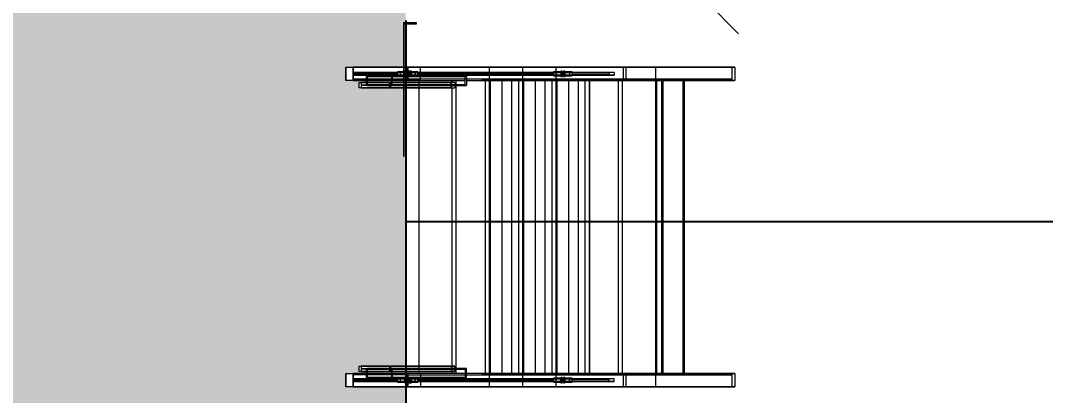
# Model space of a CAD drawing. Header units: millimetres. Extents: x 35540 to 832230, y -10956 to 416550.
# Drawn here: x 60243 to 67949, y 34341 to 37157 of the extents above; entities that cross this region are included whole.
import ezdxf

# ---------------------------------------------------------------- set-up
doc = ezdxf.new("R2010")
doc.units = ezdxf.units.MM
for name, color, linetype, lineweight in [('A-ANNO-DIMS', 211, 'Continuous', 5), ('A-ANNO-DIMS-500', 211, 'Continuous', 5), ('A-AREA-BNDY', 1, 'Continuous', 18), ('A-AREA-PATT', 32, 'Continuous', 5), ('A-FLOR', 192, 'Continuous', 5), ('A-FLOR-HRAL', 11, 'Continuous', 5), ('A-GENM', 13, 'Continuous', 5), ('A-WALL', 113, 'Continuous', 5)]:
    doc.layers.add(name, color=color, linetype=linetype, lineweight=lineweight)
doc.styles.add('Arial', font='arial.ttf', dxfattribs={"width": 0.7, "height": 737.649701})
doc.dimstyles.new('Linear_-_1_5mm_Arial', dxfattribs={"dimscale": 304.8, "dimtxt": 750, "dimasz": 1.64042, "dimexe": 1.64042, "dimexo": 0.0625, "dimgap": 0.82021, "dimtad": 1, "dimdec": 0, "dimzin": 0, "dimdsep": 46, "dimtxsty": 'Arial', "dimblk1": 'OBLIQUE', "dimblk2": 'OBLIQUE', "dimsah": 1, "dimcen": 0.09, "dimadec": 0, "dimazin": 0, "dimtfac": 1, "dimtdec": 4, "dimtix": 1, "dimtmove": 0, "dimatfit": 3, "dimfxl": 1.64042, "dimfxlon": 1, "dimtvp": 1, "dimtolj": 1, "dimtzin": 0, "dimarcsym": 2})

# ---------------------------------------------------------------- blocks, each defined once
blk = doc.blocks.new('Railings 3 - Railings 1-12707300-G_F U_F_A_')
at = {"layer": 'A-FLOR-HRAL'}
for p, q in [((62743.9, 34467.5), (62743.9, 34507.5)), ((62843.9, 34507.5), (62743.9, 34507.5)), ((62743.9, 34497.5), (62743.9, 34467.5)), ((62843.9, 34497.5), (62743.9, 34497.5)), ((62743.9, 34462.5), (62743.9, 34452.5)), ((62743.9, 34452.5), (62743.9, 34462.5)), ((62743.9, 34447.5), (62743.9, 34407.5)), ((62743.9, 34407.5), (62743.9, 34447.5)), ((63143, 34507.5), (62843.9, 34507.5)), ((63143, 34497.5), (62843.9, 34497.5)), ((63145.4, 34507.5), (63145.4, 34477.5)), ((63250.3, 34507.5), (63145.4, 34507.5)), ((63145.4, 34467.5), (63145.4, 34447.5)), ((63148.2, 34497.5), (63250.3, 34497.5)), ((63148.2, 34477.5), (63148.2, 34497.5)), ((63148.2, 34447.5), (63148.2, 34467.5)), ((63587.1, 34507.5), (63250.3, 34507.5)), ((63250.3, 34497.5), (63593.7, 34497.5)), ((64775, 34507.5), (63596.8, 34507.5)), ((63596.8, 34497.5), (64794.5, 34497.5)), ((65593.9, 34497.5), (63710.7, 34497.5)), ((63730.2, 34507.5), (63739.3, 34507.5)), ((63739.3, 34507.5), (63769.3, 34507.5)), ((63864.3, 34507.5), (63934.3, 34507.5)), ((64114.3, 34507.5), (64184.3, 34507.5)), ((64364.3, 34507.5), (64434.3, 34507.5)), ((64524.3, 34507.5), (64739.3, 34507.5)), ((64739.3, 34507.5), (64769.3, 34507.5)), ((64775, 34407.5), (64775, 34507.5)), ((64775, 34507.5), (65019.3, 34507.5)), ((65613.4, 34507.5), (64775, 34507.5)), ((64794.5, 34497.5), (64794.5, 34407.5)), ((64794.5, 34497.5), (65593.9, 34497.5)), ((65019.3, 34507.5), (65064.3, 34507.5)), ((65074.3, 34507.5), (65224.3, 34507.5)), ((65234.3, 34507.5), (65613.4, 34507.5)), ((65593.9, 34407.5), (65593.9, 34497.5)), ((65613.4, 34507.5), (65613.4, 34407.5)), ((63143, 34407.5), (62743.9, 34407.5)), ((63143, 34407.5), (62743.9, 34407.5)), ((63145.4, 34437.5), (63145.4, 34407.5)), ((63145.4, 34407.5), (63250.3, 34407.5)), ((63148.2, 34407.5), (63148.2, 34437.5)), ((63250.3, 34407.5), (63148.2, 34407.5)), ((63250.3, 34407.5), (64775, 34407.5)), ((64794.5, 34407.5), (63250.3, 34407.5)), ((63710.7, 34407.5), (64794.5, 34407.5)), ((64794.5, 34407.5), (63730.2, 34407.5)), ((64775, 34407.5), (64794.5, 34407.5)), ((64794.5, 34407.5), (65593.9, 34407.5)), ((65613.4, 34407.5), (64794.5, 34407.5)), ((65593.9, 34407.5), (65613.4, 34407.5))]:
    blk.add_line(p, q, dxfattribs=at)
blk = doc.blocks.new('Railings 5 - Railings 1-12714259-G_F U_F_A_')
at = {"layer": 'A-FLOR-HRAL'}
for p, q in [((62743.9, 36767.5), (62743.9, 36807.5)), ((62743.9, 36807.5), (62743.9, 36767.5)), ((63121.3, 36807.5), (62743.9, 36807.5)), ((63121.3, 36807.5), (62743.9, 36807.5)), ((62743.9, 36752.5), (62743.9, 36762.5)), ((62743.9, 36762.5), (62743.9, 36752.5)), ((63143, 36807.5), (63127.3, 36807.5)), ((63143, 36807.5), (63127.3, 36807.5)), ((63145.4, 36807.5), (63145.4, 36777.5)), ((63250.3, 36807.5), (63145.4, 36807.5)), ((63145.4, 36767.5), (63145.4, 36747.5)), ((63148.2, 36807.5), (63250.3, 36807.5)), ((63148.2, 36777.5), (63148.2, 36807.5)), ((63148.2, 36747.5), (63148.2, 36767.5)), ((63250.3, 36807.5), (64794.5, 36807.5)), ((64775, 36807.5), (63250.3, 36807.5)), ((64794.5, 36807.5), (63710.7, 36807.5)), ((63730.2, 36807.5), (64794.5, 36807.5)), ((64775, 36707.5), (64775, 36807.5)), ((64794.5, 36807.5), (64775, 36807.5)), ((64794.5, 36807.5), (64794.5, 36717.5)), ((64794.5, 36807.5), (65613.4, 36807.5)), ((65593.9, 36807.5), (64794.5, 36807.5)), ((65593.9, 36717.5), (65593.9, 36807.5)), ((65613.4, 36807.5), (65593.9, 36807.5)), ((65613.4, 36807.5), (65613.4, 36707.5)), ((62743.9, 36707.5), (62743.9, 36747.5)), ((62743.9, 36747.5), (62743.9, 36717.5)), ((62843.9, 36717.5), (62743.9, 36717.5)), ((62843.9, 36707.5), (62743.9, 36707.5)), ((63121.3, 36717.5), (62843.9, 36717.5)), ((63121.3, 36707.5), (62843.9, 36707.5)), ((63143, 36717.5), (63127.3, 36717.5)), ((63143, 36707.5), (63127.3, 36707.5)), ((63145.4, 36737.5), (63145.4, 36707.5)), ((63145.4, 36707.5), (63250.3, 36707.5)), ((63148.2, 36717.5), (63148.2, 36737.5)), ((63250.3, 36717.5), (63148.2, 36717.5)), ((63593.7, 36717.5), (63250.3, 36717.5)), ((63250.3, 36707.5), (63587.1, 36707.5)), ((64794.5, 36717.5), (63596.8, 36717.5)), ((63596.8, 36707.5), (64775, 36707.5)), ((63710.7, 36717.5), (65593.9, 36717.5)), ((63739.3, 36707.5), (63730.2, 36707.5)), ((63769.3, 36707.5), (63739.3, 36707.5)), ((63934.3, 36707.5), (63864.3, 36707.5)), ((64184.3, 36707.5), (64114.3, 36707.5)), ((64434.3, 36707.5), (64364.3, 36707.5)), ((64739.3, 36707.5), (64524.3, 36707.5)), ((64769.3, 36707.5), (64739.3, 36707.5)), ((65019.3, 36707.5), (64775, 36707.5)), ((64775, 36707.5), (65613.4, 36707.5)), ((65593.9, 36717.5), (64794.5, 36717.5)), ((65064.3, 36707.5), (65019.3, 36707.5)), ((65224.3, 36707.5), (65074.3, 36707.5)), ((65613.4, 36707.5), (65234.3, 36707.5))]:
    blk.add_line(p, q, dxfattribs=at)
blk = doc.blocks.new('DLN_G_F STAIR RAILING - DLN_G_F STAIR RAILING-12831828-G_F U_F_A_')
at = {"layer": 'A-GENM'}
for p, q in [((-10, 93), (-10, -223.1)), ((-10, 93), (-10, 54)), ((10, 93), (-10, 93)), ((10, -223.1), (10, 93)), ((10, 93), (10, 54)), ((-10, -223.1), (-10, 54)), ((10, 54), (-10, 54)), ((-5, 54), (-5, -223.1)), ((-5, 54), (-5, -223.1)), ((5, 54), (-5, 54)), ((5, -223.1), (5, 54)), ((5, -223.1), (5, 54)), ((10, 54), (10, -223.1)), ((-15, -223.1), (-15, -278.1)), ((-15, -278.1), (-15, -223.1)), ((-10, -223.1), (-15, -223.1)), ((-15, -223.1), (-10, -223.1)), ((-10, -223.1), (-10, -243.1)), ((-10, -243.1), (-10, -223.1)), ((-10, -223.1), (-10, -243.1)), ((-10, -243.1), (-10, -223.1)), ((10, -223.1), (-10, -223.1)), ((5, -223.1), (-5, -223.1)), ((-5, -223.1), (5, -223.1)), ((-5, -223.1), (5, -223.1)), ((10, -223.1), (10, -243.1)), ((10, -243.1), (10, -223.1)), ((15, -223.1), (10, -223.1)), ((10, -223.1), (15, -223.1)), ((10, -243.1), (10, -223.1)), ((10, -243.1), (10, -223.1)), ((15, -223.1), (15, -278.1)), ((15, -278.1), (15, -223.1)), ((-20, -278.1), (-20, -288.1)), ((-20, -288.1), (-20, -278.1)), ((20, -278.1), (-20, -278.1)), ((20, -288.1), (-20, -288.1)), ((-20, -298.1), (-20, -308.1)), ((-20, -308.1), (-20, -298.1)), ((20, -298.1), (-20, -298.1)), ((20, -308.1), (-20, -308.1)), ((-15, -279.3), (-15, -288.1)), ((-15, -288.1), (-15, -279.3)), ((-15, -288.1), (-15, -298.1)), ((-15, -298.1), (-15, -288.1)), ((-15, -299.3), (-15, -308.1)), ((-15, -308.1), (-15, -299.3)), ((-15, -308.1), (-15, -363.1)), ((-15, -363.1), (-15, -308.1)), ((-10, -243.1), (-10, -278.1)), ((-10, -278.1), (-10, -243.1)), ((10, -243.1), (-10, -243.1)), ((-10, -243.1), (10, -243.1)), ((-10, -278.1), (10, -278.1)), ((-10, -280.6), (-10, -288.1)), ((-10, -288.1), (-10, -280.6)), ((-10, -288.1), (-10, -298.1)), ((-10, -298.1), (-10, -288.1)), ((-10, -288.1), (10, -288.1)), ((10, -298.1), (-10, -298.1)), ((-10, -300.6), (-10, -308.1)), ((-10, -308.1), (-10, -300.6)), ((-10, -308.1), (-10, -343.1)), ((-10, -343.1), (-10, -308.1)), ((-10, -308.1), (10, -308.1)), ((10, -243.1), (10, -278.1)), ((10, -278.1), (10, -243.1)), ((10, -278.1), (10, -285.6)), ((10, -285.6), (10, -278.1)), ((10, -288.1), (10, -298.1)), ((10, -298.1), (10, -288.1)), ((10, -298.1), (10, -305.6)), ((10, -305.6), (10, -298.1)), ((10, -308.1), (10, -343.1)), ((10, -343.1), (10, -308.1)), ((15, -278.1), (15, -286.8)), ((15, -286.8), (15, -278.1)), ((15, -288.1), (15, -298.1)), ((15, -298.1), (15, -288.1)), ((15, -298.1), (15, -306.8)), ((15, -306.8), (15, -298.1)), ((15, -308.1), (15, -363.1)), ((15, -363.1), (15, -308.1)), ((20, -288.1), (20, -278.1)), ((20, -278.1), (20, -288.1)), ((20, -308.1), (20, -298.1)), ((20, -298.1), (20, -308.1)), ((-15, -363.1), (-10, -363.1)), ((-15, -363.1), (-10, -363.1)), ((-10, -343.1), (-10, -363.1)), ((-10, -363.1), (-10, -343.1)), ((-10, -343.1), (-10, -363.1)), ((-10, -343.1), (-10, -363.1)), ((10, -343.1), (-10, -343.1)), ((10, -343.1), (-10, -343.1)), ((-10, -363.1), (-10, -1256.4)), ((-10, -1256.4), (-10, -363.1)), ((10, -363.1), (-10, -363.1)), ((-5, -363.1), (-5, -1256.4)), ((-5, -1256.4), (-5, -363.1)), ((-5, -363.1), (5, -363.1)), ((5, -363.1), (-5, -363.1)), ((5, -363.1), (-5, -363.1)), ((5, -1256.4), (5, -363.1)), ((5, -363.1), (5, -1256.4)), ((10, -343.1), (10, -363.1)), ((10, -363.1), (10, -343.1)), ((10, -363.1), (10, -343.1)), ((10, -343.1), (10, -363.1)), ((10, -363.1), (15, -363.1)), ((10, -363.1), (15, -363.1)), ((10, -1256.4), (10, -363.1)), ((10, -363.1), (10, -1256.4)), ((-87.5, -1104.8), (-87.5, -1017.1)), ((-87.5, -1017.1), (-87.5, -1577.8)), ((-20, -1017.1), (-87.5, -1017.1)), ((-82.5, -1579.2), (-82.5, -1026.8)), ((-82.5, -1026.8), (-82.5, -1104.8)), ((-82.5, -1026.8), (-20, -1026.8)), ((-20, -1363.6), (-20, -1017.1)), ((-20, -1017.1), (-20, -1026.8)), ((-20, -1026.8), (-20, -1363.6)), ((-105, -1134.1), (-105, -1104.8)), ((-105, -1104.8), (-105, -1590.2)), ((-87.5, -1104.8), (-105, -1104.8)), ((-105, -1594.4), (-105, -1134.1)), ((-105, -1134.1), (-65, -1134.1)), ((-87.5, -1590.2), (-87.5, -1104.8)), ((-82.5, -1104.8), (-82.5, -1590.2)), ((-65, -1104.8), (-82.5, -1104.8)), ((-65, -1590.2), (-65, -1104.8)), ((-65, -1104.8), (-65, -1134.1)), ((-65, -1134.1), (-65, -1594.4)), ((-10, -1256.4), (-10, -1363.6)), ((-10, -1295.4), (-10, -1256.4)), ((-10, -1256.4), (-10, -1363.6)), ((-10, -1363.6), (-10, -1256.4)), ((10, -1256.4), (-10, -1256.4)), ((-10, -1363.6), (-10, -1295.4)), ((10, -1295.4), (-10, -1295.4)), ((-5, -1256.4), (-5, -1363.6)), ((-5, -1363.6), (-5, -1256.4)), ((5, -1256.4), (-5, -1256.4)), ((5, -1363.6), (5, -1256.4)), ((5, -1256.4), (5, -1363.6)), ((10, -1363.6), (10, -1256.4)), ((10, -1256.4), (10, -1363.6)), ((10, -1363.6), (10, -1256.4)), ((10, -1295.4), (10, -1256.4)), ((10, -1295.4), (10, -1363.6)), ((-50, -1363.6), (-50, -1470.9)), ((-50, -1363.6), (-50, -1455.7)), ((-50, -1363.6), (50, -1363.6)), ((-20, -1430.7), (-20, -1363.6)), ((-20, -1363.6), (-20, -1430.7)), ((-15, -1384.1), (-15, -1430.7)), ((-15, -1430.7), (-15, -1384.1)), ((-15, -1384.1), (-15, -1430.7)), ((-15, -1430.7), (-15, -1384.1)), ((-10, -1384.1), (-15, -1384.1)), ((-15, -1384.1), (-10, -1384.1)), ((-10, -1384.1), (-15, -1384.1)), ((-15, -1384.1), (-10, -1384.1)), ((-10, -1363.6), (-10, -1384.1)), ((-10, -1404.1), (-10, -1363.6)), ((-10, -1363.6), (-10, -1384.1)), ((-10, -1384.1), (-10, -1363.6)), ((-10, -1384.1), (-10, -1404.1)), ((-10, -1404.1), (-10, -1384.1)), ((-10, -1384.1), (-10, -1404.1)), ((-10, -1404.1), (-10, -1384.1)), ((-10, -1384.1), (-10, -1404.1)), ((-10, -1384.1), (10, -1384.1)), ((-5, -1363.6), (-5, -1384.1)), ((-5, -1384.1), (-5, -1363.6)), ((5, -1384.1), (-5, -1384.1)), ((-5, -1384.1), (5, -1384.1)), ((-5, -1384.1), (5, -1384.1)), ((5, -1384.1), (5, -1363.6)), ((5, -1363.6), (5, -1384.1)), ((10, -1384.1), (10, -1363.6)), ((10, -1363.6), (10, -1384.1)), ((10, -1384.1), (10, -1363.6)), ((10, -1363.6), (10, -1404.1)), ((10, -1384.1), (10, -1404.1)), ((10, -1404.1), (10, -1384.1)), ((10, -1384.1), (10, -1404.1)), ((10, -1404.1), (10, -1384.1)), ((15, -1384.1), (10, -1384.1)), ((10, -1384.1), (15, -1384.1)), ((15, -1384.1), (10, -1384.1)), ((10, -1384.1), (15, -1384.1)), ((10, -1404.1), (10, -1384.1)), ((15, -1384.1), (15, -1430.7)), ((15, -1430.7), (15, -1384.1)), ((15, -1384.1), (15, -1430.7)), ((15, -1430.7), (15, -1384.1)), ((50, -1470.9), (50, -1363.6)), ((50, -1455.7), (50, -1363.6)), ((-50, -1455.7), (-50, -1870)), ((50, -1455.7), (-50, -1455.7)), ((-20, -1450.7), (-20, -1430.7)), ((-20, -1430.7), (-20, -1440.7)), ((20, -1430.7), (-20, -1430.7)), ((-20, -1430.7), (20, -1430.7)), ((-20, -1450.7), (-20, -1430.7)), ((-20, -1430.7), (-20, -1450.7)), ((-20, -1440.7), (-20, -1450.7)), ((-20, -1440.7), (20, -1440.7)), ((-20, -1450.7), (20, -1450.7)), ((-20, -1460.7), (-20, -1450.7)), ((-20, -1450.7), (-20, -1460.7)), ((-20, -1460.7), (-20, -1468.5)), ((-20, -1480.7), (-20, -1460.7)), ((-20, -1460.7), (20, -1460.7)), ((-20, -1480.7), (-20, -1460.7)), ((-20, -1460.7), (-20, -1480.7)), ((-15, -1430.7), (-15, -1450.7)), ((-15, -1450.7), (-15, -1430.7)), ((-15, -1430.7), (-15, -1450.7)), ((-15, -1450.7), (-15, -1430.7)), ((-15, -1450.7), (-15, -1460.7)), ((-15, -1460.7), (-15, -1450.7)), ((-15, -1450.7), (-15, -1460.7)), ((-15, -1460.7), (-15, -1450.7)), ((-15, -1460.7), (-15, -1480.7)), ((-15, -1480.7), (-15, -1460.7)), ((-15, -1460.7), (-15, -1480.7)), ((-15, -1480.7), (-15, -1460.7)), ((-10, -1404.1), (-10, -1430.7)), ((-10, -1430.7), (-10, -1404.1)), ((-10, -1404.1), (-10, -1430.7)), ((-10, -1430.7), (-10, -1404.1)), ((10, -1404.1), (-10, -1404.1)), ((-10, -1404.1), (10, -1404.1)), ((-10, -1430.7), (-10, -1450.7)), ((-10, -1450.7), (-10, -1430.7)), ((-10, -1430.7), (-10, -1450.7)), ((-10, -1450.7), (-10, -1430.7)), ((-10, -1440.7), (10, -1440.7)), ((-10, -1450.7), (-10, -1460.7)), ((-10, -1460.7), (-10, -1450.7)), ((-10, -1450.7), (-10, -1460.7)), ((-10, -1460.7), (-10, -1450.7)), ((-10, -1450.7), (10, -1450.7)), ((-10, -1460.7), (-10, -1480.7)), ((-10, -1480.7), (-10, -1460.7)), ((-10, -1460.7), (-10, -1480.7)), ((-10, -1480.7), (-10, -1460.7)), ((10, -1460.7), (-10, -1460.7)), ((10, -1404.1), (10, -1430.7)), ((10, -1430.7), (10, -1404.1)), ((10, -1404.1), (10, -1430.7)), ((10, -1430.7), (10, -1404.1)), ((10, -1430.7), (10, -1450.7)), ((10, -1450.7), (10, -1430.7)), ((10, -1430.7), (10, -1450.7)), ((10, -1450.7), (10, -1430.7)), ((10, -1450.7), (10, -1460.7)), ((10, -1460.7), (10, -1450.7)), ((10, -1450.7), (10, -1460.7)), ((10, -1460.7), (10, -1450.7)), ((10, -1460.7), (10, -1480.7)), ((10, -1480.7), (10, -1460.7)), ((10, -1460.7), (10, -1480.7)), ((10, -1480.7), (10, -1460.7)), ((15, -1430.7), (15, -1450.7)), ((15, -1450.7), (15, -1430.7)), ((15, -1430.7), (15, -1450.7)), ((15, -1450.7), (15, -1430.7)), ((15, -1450.7), (15, -1460.7)), ((15, -1460.7), (15, -1450.7)), ((15, -1450.7), (15, -1460.7)), ((15, -1460.7), (15, -1450.7)), ((15, -1460.7), (15, -1480.7)), ((15, -1480.7), (15, -1460.7)), ((15, -1460.7), (15, -1480.7)), ((15, -1480.7), (15, -1460.7)), ((20, -1440.7), (20, -1430.7)), ((20, -1430.7), (20, -1450.7)), ((20, -1450.7), (20, -1440.7)), ((20, -1460.7), (20, -1480.7)), ((20, -1468.5), (20, -1460.7)), ((50, -1870), (50, -1455.7)), ((50, -1470.9), (-50, -1470.9)), ((-50, -1925), (-50, -1470.9)), ((20, -1470.7), (-20, -1470.7)), ((-20, -1470.9), (-20, -1480.7)), ((20, -1480.7), (-20, -1480.7)), ((-20, -1480.7), (20, -1480.7)), ((-20, -1577.8), (-20, -1480.7)), ((-20, -1480.7), (-20, -1579.2)), ((-15, -1480.7), (-15, -1536.6)), ((-15, -1536.6), (-15, -1480.7)), ((-15, -1480.7), (-15, -1536.6)), ((-15, -1536.6), (-15, -1480.7)), ((-15, -1536.6), (-10, -1536.6)), ((-15, -1536.6), (-10, -1536.6)), ((-15, -1536.6), (-10, -1536.6)), ((-15, -1536.6), (-10, -1536.6)), ((-10, -1470.7), (10, -1470.7)), ((-10, -1480.7), (-10, -1516.6)), ((-10, -1516.6), (-10, -1480.7)), ((-10, -1480.7), (-10, -1516.6)), ((-10, -1516.6), (-10, -1480.7)), ((-10, -1516.6), (-10, -1536.6)), ((-10, -1536.6), (-10, -1516.6)), ((-10, -1516.6), (-10, -1536.6)), ((-10, -1536.6), (-10, -1516.6)), ((-10, -1870), (-10, -1516.6)), ((-10, -1516.6), (-10, -1536.6)), ((-10, -1516.6), (10, -1516.6)), ((-10, -1516.6), (10, -1516.6)), ((-10, -1536.6), (-10, -1870)), ((-10, -1536.6), (-10, -1870)), ((-10, -1870), (-10, -1536.6)), ((10, -1536.6), (-10, -1536.6)), ((-5, -1870), (-5, -1536.6)), ((-5, -1536.6), (-5, -1870)), ((-5, -1536.6), (5, -1536.6)), ((-5, -1536.6), (5, -1536.6)), ((-5, -1536.6), (5, -1536.6)), ((5, -1870), (5, -1536.6)), ((5, -1536.6), (5, -1870)), ((10, -1480.7), (10, -1516.6)), ((10, -1516.6), (10, -1480.7)), ((10, -1480.7), (10, -1516.6)), ((10, -1516.6), (10, -1480.7)), ((10, -1516.6), (10, -1536.6)), ((10, -1536.6), (10, -1516.6)), ((10, -1516.6), (10, -1536.6)), ((10, -1536.6), (10, -1516.6)), ((10, -1536.6), (10, -1516.6)), ((10, -1516.6), (10, -1870)), ((10, -1536.6), (15, -1536.6)), ((10, -1536.6), (15, -1536.6)), ((10, -1536.6), (15, -1536.6)), ((10, -1536.6), (15, -1536.6)), ((10, -1536.6), (10, -1870)), ((10, -1870), (10, -1536.6)), ((10, -1870), (10, -1536.6)), ((15, -1480.7), (15, -1536.6)), ((15, -1536.6), (15, -1480.7)), ((15, -1480.7), (15, -1536.6)), ((15, -1536.6), (15, -1480.7)), ((20, -1480.7), (20, -1470.9)), ((50, -1470.9), (50, -1925)), ((-105, -1590.2), (-87.5, -1590.2)), ((-105, -1825), (-105, -1594.4)), ((-105, -1594.4), (-105, -1810)), ((-65, -1594.4), (-105, -1594.4)), ((-87.5, -1577.8), (-87.5, -1765)), ((-87.5, -1810), (-87.5, -1594.4)), ((-82.5, -1577.8), (-65, -1577.8)), ((-82.5, -1770), (-82.5, -1579.2)), ((-65, -1579.2), (-82.5, -1579.2)), ((-82.5, -1590.2), (-65, -1590.2)), ((-82.5, -1594.4), (-82.5, -1810)), ((-65, -1577.8), (-50, -1577.8)), ((-50, -1579.2), (-65, -1579.2)), ((-65, -1810), (-65, -1594.4)), ((-65, -1594.4), (-65, -1825)), ((-50, -1577.8), (-20, -1577.8)), ((-20, -1579.2), (-50, -1579.2)), ((-20, -1765), (-20, -1579.2)), ((-20, -1579.2), (-20, -1770)), ((-87.5, -1810), (-87.5, -1765)), ((-82.5, -1765), (-65, -1765)), ((-82.5, -1765), (-65, -1765)), ((-65, -1770), (-82.5, -1770)), ((-82.5, -1770), (-82.5, -1810)), ((-65, -1770), (-82.5, -1770)), ((-65, -1765), (-50, -1765)), ((-65, -1765), (-50, -1765)), ((-50, -1770), (-65, -1770)), ((-50, -1770), (-65, -1770)), ((-50, -1765), (-20, -1765)), ((-50, -1765), (-20, -1765)), ((-20, -1770), (-50, -1770)), ((-20, -1770), (-50, -1770)), ((-20, -1765), (-20, -1770)), ((-105, -1825), (-105, -1810)), ((-105, -1810), (-87.5, -1810)), ((-105, -1810), (-87.5, -1810)), ((-65, -1825), (-105, -1825)), ((-65, -1825), (-105, -1825)), ((-82.5, -1810), (-65, -1810)), ((-82.5, -1810), (-65, -1810)), ((-65, -1810), (-65, -1825)), ((-50, -1925), (-50, -1870)), ((-50, -1870), (-10, -1870)), ((50, -1870), (-50, -1870)), ((50, -1925), (-50, -1925)), ((-50, -1925), (50, -1925)), ((-10, -1870), (10, -1870)), ((-10, -1870), (10, -1870)), ((5, -1870), (-5, -1870)), ((-5, -1870), (5, -1870)), ((-5, -1870), (5, -1870)), ((-5, -1870), (5, -1870)), ((-5, -1870), (5, -1870)), ((10, -1870), (50, -1870)), ((50, -1870), (50, -1925))]:
    blk.add_line(p, q, dxfattribs=at)
blk = doc.blocks.new('DLN_G_F STAIR RAILING - DLN_G_F STAIR RAILING-14971087-G_F U_F_A_')
at = {"layer": 'A-GENM'}
for p, q in [((-50, 1925), (50, 1925)), ((-50, 1870), (-50, 1925)), ((50, 1925), (-50, 1925)), ((-50, 1492.6), (-50, 1925)), ((-10, 1870), (-50, 1870)), ((-50, 1870), (-50, 1492.6)), ((-50, 1870), (50, 1870)), ((-10, 1536.6), (-10, 1870)), ((-10, 1870), (-10, 1536.6)), ((-10, 1516.6), (-10, 1870)), ((-10, 1870), (-10, 1536.6)), ((10, 1870), (-10, 1870)), ((10, 1870), (-10, 1870)), ((-5, 1870), (-5, 1536.6)), ((-5, 1536.6), (-5, 1870)), ((-5, 1870), (5, 1870)), ((5, 1870), (-5, 1870)), ((5, 1870), (-5, 1870)), ((5, 1870), (-5, 1870)), ((5, 1870), (-5, 1870)), ((5, 1870), (5, 1536.6)), ((5, 1536.6), (5, 1870)), ((10, 1536.6), (10, 1870)), ((10, 1870), (10, 1516.6)), ((10, 1536.6), (10, 1870)), ((10, 1870), (10, 1536.6)), ((50, 1870), (10, 1870)), ((50, 1925), (50, 1870)), ((50, 1925), (50, 1492.6)), ((50, 1492.6), (50, 1870)), ((-105, 1825), (-65, 1825)), ((-105, 1810), (-105, 1825)), ((-105, 1594.4), (-105, 1825)), ((-105, 1825), (-65, 1825)), ((-87.5, 1810), (-105, 1810)), ((-87.5, 1810), (-105, 1810)), ((-105, 1810), (-105, 1594.4)), ((-87.5, 1765), (-87.5, 1810)), ((-87.5, 1594.4), (-87.5, 1810)), ((-65, 1810), (-82.5, 1810)), ((-82.5, 1810), (-82.5, 1770)), ((-65, 1810), (-82.5, 1810)), ((-82.5, 1810), (-82.5, 1594.4)), ((-65, 1825), (-65, 1810)), ((-65, 1825), (-65, 1594.4)), ((-65, 1594.4), (-65, 1810)), ((-87.5, 1765), (-87.5, 1577.8)), ((-82.5, 1770), (-65, 1770)), ((-82.5, 1770), (-65, 1770)), ((-82.5, 1579.2), (-82.5, 1770)), ((-65, 1765), (-82.5, 1765)), ((-65, 1765), (-82.5, 1765)), ((-65, 1770), (-50, 1770)), ((-65, 1770), (-50, 1770)), ((-50, 1765), (-65, 1765)), ((-50, 1765), (-65, 1765)), ((-50, 1770), (-20, 1770)), ((-50, 1770), (-20, 1770)), ((-20, 1765), (-50, 1765)), ((-20, 1765), (-50, 1765)), ((-20, 1770), (-20, 1765)), ((-20, 1770), (-20, 1579.2)), ((-20, 1579.2), (-20, 1765)), ((-105, 1492.6), (-105, 1594.4)), ((-105, 1594.4), (-65, 1594.4)), ((-87.5, 1590.2), (-105, 1590.2)), ((-105, 1590.2), (-105, 1492.6)), ((-87.5, 1492.6), (-87.5, 1590.2)), ((-87.5, 1577.8), (-87.5, 1492.6)), ((-65, 1590.2), (-82.5, 1590.2)), ((-82.5, 1590.2), (-82.5, 1492.6)), ((-82.5, 1492.6), (-82.5, 1579.2)), ((-82.5, 1579.2), (-65, 1579.2)), ((-65, 1577.8), (-82.5, 1577.8)), ((-65, 1594.4), (-65, 1492.6)), ((-65, 1492.6), (-65, 1590.2)), ((-65, 1579.2), (-50, 1579.2)), ((-50, 1577.8), (-65, 1577.8)), ((-50, 1579.2), (-20, 1579.2)), ((-20, 1577.8), (-50, 1577.8)), ((-20, 1579.2), (-20, 1492.6)), ((-20, 1492.6), (-20, 1577.8)), ((-105, 1134.1), (-105, 1486.6)), ((-105, 1486.6), (-105, 1104.8)), ((-87.5, 1104.8), (-87.5, 1486.6)), ((-87.5, 1486.6), (-87.5, 1017.1)), ((-82.5, 1026.8), (-82.5, 1486.6)), ((-82.5, 1486.6), (-82.5, 1104.8)), ((-65, 1104.8), (-65, 1486.6)), ((-65, 1486.6), (-65, 1134.1)), ((-50, 1486.6), (-50, 1455.7)), ((-50, 1470.9), (-50, 1486.6)), ((-50, 1363.6), (-50, 1470.9)), ((50, 1470.9), (-50, 1470.9)), ((-20, 1480.7), (-20, 1486.6)), ((-20, 1486.6), (-20, 1480.7)), ((-20, 1460.7), (-20, 1480.7)), ((-20, 1480.7), (-20, 1470.9)), ((-20, 1480.7), (20, 1480.7)), ((20, 1480.7), (-20, 1480.7)), ((-20, 1460.7), (-20, 1480.7)), ((-20, 1480.7), (-20, 1460.7)), ((-20, 1470.7), (20, 1470.7)), ((-20, 1468.5), (-20, 1460.7)), ((-15, 1492.6), (-15, 1536.6)), ((-15, 1536.6), (-15, 1492.6)), ((-15, 1492.6), (-15, 1536.6)), ((-15, 1536.6), (-15, 1492.6)), ((-10, 1536.6), (-15, 1536.6)), ((-10, 1536.6), (-15, 1536.6)), ((-10, 1536.6), (-15, 1536.6)), ((-10, 1536.6), (-15, 1536.6)), ((-15, 1480.7), (-15, 1486.6)), ((-15, 1486.6), (-15, 1480.7)), ((-15, 1480.7), (-15, 1486.6)), ((-15, 1486.6), (-15, 1480.7)), ((-15, 1460.7), (-15, 1480.7)), ((-15, 1480.7), (-15, 1460.7)), ((-15, 1460.7), (-15, 1480.7)), ((-15, 1480.7), (-15, 1460.7)), ((-10, 1516.6), (-10, 1536.6)), ((-10, 1536.6), (-10, 1516.6)), ((-10, 1516.6), (-10, 1536.6)), ((-10, 1536.6), (-10, 1516.6)), ((-10, 1536.6), (-10, 1516.6)), ((-10, 1536.6), (10, 1536.6)), ((-10, 1492.6), (-10, 1516.6)), ((-10, 1516.6), (-10, 1492.6)), ((-10, 1492.6), (-10, 1516.6)), ((-10, 1516.6), (-10, 1492.6)), ((10, 1516.6), (-10, 1516.6)), ((10, 1516.6), (-10, 1516.6)), ((-10, 1480.7), (-10, 1486.6)), ((-10, 1486.6), (-10, 1480.7)), ((-10, 1480.7), (-10, 1486.6)), ((-10, 1486.6), (-10, 1480.7)), ((-10, 1460.7), (-10, 1480.7)), ((-10, 1480.7), (-10, 1460.7)), ((-10, 1460.7), (-10, 1480.7)), ((-10, 1480.7), (-10, 1460.7)), ((10, 1470.7), (-10, 1470.7)), ((5, 1536.6), (-5, 1536.6)), ((5, 1536.6), (-5, 1536.6)), ((5, 1536.6), (-5, 1536.6)), ((10, 1516.6), (10, 1536.6)), ((10, 1536.6), (10, 1516.6)), ((10, 1516.6), (10, 1536.6)), ((10, 1536.6), (10, 1516.6)), ((15, 1536.6), (10, 1536.6)), ((15, 1536.6), (10, 1536.6)), ((15, 1536.6), (10, 1536.6)), ((15, 1536.6), (10, 1536.6)), ((10, 1516.6), (10, 1536.6)), ((10, 1492.6), (10, 1516.6)), ((10, 1516.6), (10, 1492.6)), ((10, 1492.6), (10, 1516.6)), ((10, 1516.6), (10, 1492.6)), ((10, 1480.7), (10, 1486.6)), ((10, 1486.6), (10, 1480.7)), ((10, 1480.7), (10, 1486.6)), ((10, 1486.6), (10, 1480.7)), ((10, 1460.7), (10, 1480.7)), ((10, 1480.7), (10, 1460.7)), ((10, 1460.7), (10, 1480.7)), ((10, 1480.7), (10, 1460.7)), ((15, 1492.6), (15, 1536.6)), ((15, 1536.6), (15, 1492.6)), ((15, 1492.6), (15, 1536.6)), ((15, 1536.6), (15, 1492.6)), ((15, 1480.7), (15, 1486.6)), ((15, 1486.6), (15, 1480.7)), ((15, 1480.7), (15, 1486.6)), ((15, 1486.6), (15, 1480.7)), ((15, 1460.7), (15, 1480.7)), ((15, 1480.7), (15, 1460.7)), ((15, 1460.7), (15, 1480.7)), ((15, 1480.7), (15, 1460.7)), ((20, 1470.9), (20, 1480.7)), ((20, 1480.7), (20, 1460.7)), ((20, 1460.7), (20, 1468.5)), ((50, 1486.6), (50, 1470.9)), ((50, 1455.7), (50, 1486.6)), ((50, 1470.9), (50, 1363.6)), ((-50, 1455.7), (-50, 1363.6)), ((-50, 1455.7), (50, 1455.7)), ((20, 1460.7), (-20, 1460.7)), ((-20, 1450.7), (-20, 1460.7)), ((-20, 1460.7), (-20, 1450.7)), ((-20, 1430.7), (-20, 1450.7)), ((-20, 1450.7), (-20, 1440.7)), ((20, 1450.7), (-20, 1450.7)), ((-20, 1430.7), (-20, 1450.7)), ((-20, 1450.7), (-20, 1430.7)), ((-20, 1440.7), (-20, 1430.7)), ((20, 1440.7), (-20, 1440.7)), ((-20, 1430.7), (20, 1430.7)), ((20, 1430.7), (-20, 1430.7)), ((-20, 1363.6), (-20, 1430.7)), ((-20, 1430.7), (-20, 1363.6)), ((-15, 1450.7), (-15, 1460.7)), ((-15, 1460.7), (-15, 1450.7)), ((-15, 1450.7), (-15, 1460.7)), ((-15, 1460.7), (-15, 1450.7)), ((-15, 1430.7), (-15, 1450.7)), ((-15, 1450.7), (-15, 1430.7)), ((-15, 1430.7), (-15, 1450.7)), ((-15, 1450.7), (-15, 1430.7)), ((-15, 1384.1), (-15, 1430.7)), ((-15, 1430.7), (-15, 1384.1)), ((-15, 1384.1), (-15, 1430.7)), ((-15, 1430.7), (-15, 1384.1)), ((-10, 1450.7), (-10, 1460.7)), ((-10, 1460.7), (-10, 1450.7)), ((-10, 1450.7), (-10, 1460.7)), ((-10, 1460.7), (-10, 1450.7)), ((-10, 1460.7), (10, 1460.7)), ((-10, 1430.7), (-10, 1450.7)), ((-10, 1450.7), (-10, 1430.7)), ((-10, 1430.7), (-10, 1450.7)), ((-10, 1450.7), (-10, 1430.7)), ((10, 1450.7), (-10, 1450.7)), ((10, 1440.7), (-10, 1440.7)), ((-10, 1404.1), (-10, 1430.7)), ((-10, 1430.7), (-10, 1404.1)), ((-10, 1404.1), (-10, 1430.7)), ((-10, 1430.7), (-10, 1404.1)), ((-10, 1384.1), (-10, 1404.1)), ((-10, 1404.1), (-10, 1384.1)), ((-10, 1384.1), (-10, 1404.1)), ((-10, 1404.1), (-10, 1384.1)), ((-10, 1404.1), (-10, 1384.1)), ((-10, 1363.6), (-10, 1404.1)), ((-10, 1404.1), (10, 1404.1)), ((10, 1404.1), (-10, 1404.1)), ((10, 1450.7), (10, 1460.7)), ((10, 1460.7), (10, 1450.7)), ((10, 1450.7), (10, 1460.7)), ((10, 1460.7), (10, 1450.7)), ((10, 1430.7), (10, 1450.7)), ((10, 1450.7), (10, 1430.7)), ((10, 1430.7), (10, 1450.7)), ((10, 1450.7), (10, 1430.7)), ((10, 1404.1), (10, 1430.7)), ((10, 1430.7), (10, 1404.1)), ((10, 1404.1), (10, 1430.7)), ((10, 1430.7), (10, 1404.1)), ((10, 1384.1), (10, 1404.1)), ((10, 1404.1), (10, 1384.1)), ((10, 1384.1), (10, 1404.1)), ((10, 1404.1), (10, 1384.1)), ((10, 1384.1), (10, 1404.1)), ((10, 1404.1), (10, 1363.6)), ((15, 1450.7), (15, 1460.7)), ((15, 1460.7), (15, 1450.7)), ((15, 1450.7), (15, 1460.7)), ((15, 1460.7), (15, 1450.7)), ((15, 1430.7), (15, 1450.7)), ((15, 1450.7), (15, 1430.7)), ((15, 1430.7), (15, 1450.7)), ((15, 1450.7), (15, 1430.7)), ((15, 1384.1), (15, 1430.7)), ((15, 1430.7), (15, 1384.1)), ((15, 1384.1), (15, 1430.7)), ((15, 1430.7), (15, 1384.1)), ((20, 1440.7), (20, 1450.7)), ((20, 1450.7), (20, 1430.7)), ((20, 1430.7), (20, 1440.7)), ((50, 1363.6), (50, 1455.7)), ((-50, 1363.6), (50, 1363.6)), ((-20, 1017.1), (-20, 1363.6)), ((-20, 1363.6), (-20, 1026.8)), ((-15, 1384.1), (-10, 1384.1)), ((-10, 1384.1), (-15, 1384.1)), ((-15, 1384.1), (-10, 1384.1)), ((-10, 1384.1), (-15, 1384.1)), ((-10, 1384.1), (-10, 1363.6)), ((-10, 1363.6), (-10, 1384.1)), ((-10, 1384.1), (-10, 1363.6)), ((10, 1384.1), (-10, 1384.1)), ((-10, 1363.6), (-10, 1256.4)), ((-10, 1256.4), (-10, 1363.6)), ((-10, 1363.6), (-10, 1256.4)), ((-10, 1295.4), (-10, 1363.6)), ((-5, 1384.1), (-5, 1363.6)), ((-5, 1363.6), (-5, 1384.1)), ((-5, 1384.1), (5, 1384.1)), ((5, 1384.1), (-5, 1384.1)), ((5, 1384.1), (-5, 1384.1)), ((-5, 1363.6), (-5, 1256.4)), ((-5, 1256.4), (-5, 1363.6)), ((5, 1363.6), (5, 1384.1)), ((5, 1384.1), (5, 1363.6)), ((5, 1256.4), (5, 1363.6)), ((5, 1363.6), (5, 1256.4)), ((10, 1384.1), (15, 1384.1)), ((15, 1384.1), (10, 1384.1)), ((10, 1384.1), (15, 1384.1)), ((15, 1384.1), (10, 1384.1)), ((10, 1363.6), (10, 1384.1)), ((10, 1363.6), (10, 1384.1)), ((10, 1384.1), (10, 1363.6)), ((10, 1256.4), (10, 1363.6)), ((10, 1363.6), (10, 1295.4)), ((10, 1256.4), (10, 1363.6)), ((10, 1363.6), (10, 1256.4)), ((-10, 1295.4), (-10, 1256.4)), ((10, 1295.4), (-10, 1295.4)), ((-10, 1256.4), (-10, 363.1)), ((-10, 363.1), (-10, 1256.4)), ((10, 1256.4), (-10, 1256.4)), ((-5, 1256.4), (-5, 363.1)), ((-5, 363.1), (-5, 1256.4)), ((5, 1256.4), (-5, 1256.4)), ((5, 363.1), (5, 1256.4)), ((5, 1256.4), (5, 363.1)), ((10, 1295.4), (10, 1256.4)), ((10, 363.1), (10, 1256.4)), ((10, 1256.4), (10, 363.1)), ((-105, 1134.1), (-105, 1104.8)), ((-105, 1134.1), (-65, 1134.1)), ((-87.5, 1104.8), (-105, 1104.8)), ((-87.5, 1104.8), (-87.5, 1017.1)), ((-82.5, 1026.8), (-82.5, 1104.8)), ((-65, 1104.8), (-82.5, 1104.8)), ((-65, 1104.8), (-65, 1134.1)), ((-20, 1017.1), (-87.5, 1017.1)), ((-82.5, 1026.8), (-20, 1026.8)), ((-20, 1017.1), (-20, 1026.8)), ((-15, 308.1), (-15, 363.1)), ((-15, 363.1), (-15, 308.1)), ((-10, 363.1), (-15, 363.1)), ((-10, 363.1), (-15, 363.1)), ((-10, 343.1), (-10, 363.1)), ((-10, 363.1), (-10, 343.1)), ((-10, 363.1), (-10, 343.1)), ((-10, 343.1), (-10, 363.1)), ((10, 363.1), (-10, 363.1)), ((-10, 308.1), (-10, 343.1)), ((-10, 343.1), (-10, 308.1)), ((-10, 343.1), (10, 343.1)), ((10, 343.1), (-10, 343.1)), ((5, 363.1), (-5, 363.1)), ((5, 363.1), (-5, 363.1)), ((-5, 363.1), (5, 363.1)), ((10, 343.1), (10, 363.1)), ((10, 363.1), (10, 343.1)), ((15, 363.1), (10, 363.1)), ((15, 363.1), (10, 363.1)), ((10, 343.1), (10, 363.1)), ((10, 343.1), (10, 363.1)), ((10, 308.1), (10, 343.1)), ((10, 343.1), (10, 308.1)), ((15, 308.1), (15, 363.1)), ((15, 363.1), (15, 308.1)), ((-20, 308.1), (-20, 298.1)), ((-20, 298.1), (-20, 308.1)), ((20, 308.1), (-20, 308.1)), ((20, 298.1), (-20, 298.1)), ((-20, 288.1), (-20, 278.1)), ((-20, 278.1), (-20, 288.1)), ((20, 288.1), (-20, 288.1)), ((20, 278.1), (-20, 278.1)), ((-15, 298.1), (-15, 306.8)), ((-15, 306.8), (-15, 298.1)), ((-15, 288.1), (-15, 298.1)), ((-15, 298.1), (-15, 288.1)), ((-15, 278.1), (-15, 286.8)), ((-15, 286.8), (-15, 278.1)), ((-15, 223.1), (-15, 278.1)), ((-15, 278.1), (-15, 223.1)), ((10, 308.1), (-10, 308.1)), ((-10, 298.1), (-10, 305.6)), ((-10, 305.6), (-10, 298.1)), ((-10, 288.1), (-10, 298.1)), ((-10, 298.1), (-10, 288.1)), ((-10, 298.1), (10, 298.1)), ((10, 288.1), (-10, 288.1)), ((-10, 278.1), (-10, 285.6)), ((-10, 285.6), (-10, 278.1)), ((-10, 243.1), (-10, 278.1)), ((-10, 278.1), (-10, 243.1)), ((10, 278.1), (-10, 278.1)), ((-10, 223.1), (-10, 243.1)), ((-10, 243.1), (-10, 223.1)), ((-10, 243.1), (-10, 223.1)), ((-10, 243.1), (-10, 223.1)), ((10, 243.1), (-10, 243.1)), ((10, 243.1), (-10, 243.1)), ((10, 300.6), (10, 308.1)), ((10, 308.1), (10, 300.6)), ((10, 288.1), (10, 298.1)), ((10, 298.1), (10, 288.1)), ((10, 280.6), (10, 288.1)), ((10, 288.1), (10, 280.6)), ((10, 243.1), (10, 278.1)), ((10, 278.1), (10, 243.1)), ((10, 223.1), (10, 243.1)), ((10, 243.1), (10, 223.1)), ((10, 223.1), (10, 243.1)), ((10, 243.1), (10, 223.1)), ((15, 299.3), (15, 308.1)), ((15, 308.1), (15, 299.3)), ((15, 288.1), (15, 298.1)), ((15, 298.1), (15, 288.1)), ((15, 279.3), (15, 288.1)), ((15, 288.1), (15, 279.3)), ((15, 223.1), (15, 278.1)), ((15, 278.1), (15, 223.1)), ((20, 298.1), (20, 308.1)), ((20, 308.1), (20, 298.1)), ((20, 278.1), (20, 288.1)), ((20, 288.1), (20, 278.1)), ((-15, 223.1), (-10, 223.1)), ((-10, 223.1), (-15, 223.1)), ((-10, 223.1), (-10, -93)), ((-10, -54), (-10, 223.1)), ((10, 223.1), (-10, 223.1)), ((-5, 223.1), (-5, -54)), ((-5, 223.1), (-5, -54)), ((5, 223.1), (-5, 223.1)), ((5, 223.1), (-5, 223.1)), ((5, 223.1), (-5, 223.1)), ((5, -54), (5, 223.1)), ((5, -54), (5, 223.1)), ((10, 223.1), (15, 223.1)), ((15, 223.1), (10, 223.1)), ((10, -93), (10, 223.1)), ((10, 223.1), (10, -54)), ((-10, -93), (-10, -54)), ((10, -54), (-10, -54)), ((5, -54), (-5, -54)), ((10, -93), (10, -54)), ((10, -93), (-10, -93))]:
    blk.add_line(p, q, dxfattribs=at)
blk = doc.blocks.new('Floors 32 - Floors 30-14950828-G_F U_F_A_')
at = {"layer": 'A-FLOR'}
for p, q in [((63769.3, 36767.5), (63769.3, 36807.5)), ((63769.3, 34467.5), (63769.3, 36747.5)), ((63774.3, 36707.5), (63864.3, 36707.5)), ((63774.3, 36707.5), (63774.3, 34507.5)), ((63864.3, 34507.5), (63864.3, 36707.5)), ((63934.3, 36707.5), (63989.3, 36707.5)), ((63934.3, 36707.5), (63934.3, 34507.5)), ((63989.3, 36707.5), (64019.3, 36707.5)), ((63769.3, 34407.5), (63769.3, 34447.5)), ((63864.3, 34507.5), (63774.3, 34507.5)), ((63989.3, 34507.5), (63934.3, 34507.5)), ((64019.3, 34507.5), (63989.3, 34507.5))]:
    blk.add_line(p, q, dxfattribs=at)
blk = doc.blocks.new('Floors 33 - Floors 30-14950859-G_F U_F_A_')
at = {"layer": 'A-FLOR'}
for p, q in [((64019.3, 36767.5), (64019.3, 36807.5)), ((64019.3, 36755.1), (64019.3, 36762.5)), ((64019.3, 34467.5), (64019.3, 36747.5)), ((64024.3, 36707.5), (64114.3, 36707.5)), ((64024.3, 36707.5), (64024.3, 34507.5)), ((64114.3, 34507.5), (64114.3, 36707.5)), ((64184.3, 36707.5), (64239.3, 36707.5)), ((64184.3, 36707.5), (64184.3, 34507.5)), ((64239.3, 36707.5), (64269.3, 36707.5)), ((64019.3, 34455.1), (64019.3, 34462.5)), ((64019.3, 34407.5), (64019.3, 34447.5)), ((64114.3, 34507.5), (64024.3, 34507.5)), ((64239.3, 34507.5), (64184.3, 34507.5)), ((64269.3, 34507.5), (64239.3, 34507.5))]:
    blk.add_line(p, q, dxfattribs=at)
blk = doc.blocks.new('Floors 34 - Floors 30-14950898-G_F U_F_A_')
at = {"layer": 'A-FLOR'}
for p, q in [((64269.3, 36772.5), (64269.3, 36807.5)), ((64269.3, 36749), (64269.3, 36767.5)), ((64269.3, 34472.5), (64269.3, 36742.5)), ((64274.3, 36707.5), (64364.3, 36707.5)), ((64274.3, 36707.5), (64274.3, 34507.5)), ((64364.3, 34507.5), (64364.3, 36707.5)), ((64434.3, 36707.5), (64489.3, 36707.5)), ((64434.3, 36707.5), (64434.3, 34507.5)), ((64489.3, 36707.5), (64519.3, 36707.5)), ((64524.3, 34507.5), (64524.3, 36707.5)), ((64269.3, 34449), (64269.3, 34467.5)), ((64364.3, 34507.5), (64274.3, 34507.5)), ((64489.3, 34507.5), (64434.3, 34507.5)), ((64519.3, 34507.5), (64489.3, 34507.5)), ((64269.3, 34407.5), (64269.3, 34442.5))]:
    blk.add_line(p, q, dxfattribs=at)
blk = doc.blocks.new('Floors 37 - Floors 30-14950990-G_F U_F_A_')
at = {"layer": 'A-FLOR'}
for p, q in [((65019.3, 36717.5), (65019.3, 36807.5)), ((65019.3, 36710.5), (65019.3, 36717.5)), ((65019.3, 34507.5), (65019.3, 36707.5)), ((65019.3, 34497.5), (65019.3, 34504.5)), ((65019.3, 34407.5), (65019.3, 34497.5))]:
    blk.add_line(p, q, dxfattribs=at)
at = {"layer": 'A-FLOR', "lineweight": 13}
for p, q in [((65074.3, 36707.5), (65064.3, 36707.5)), ((65064.3, 34507.5), (65064.3, 36707.5)), ((65074.3, 34507.5), (65074.3, 36707.5)), ((65234.3, 36707.5), (65224.3, 36707.5)), ((65224.3, 34507.5), (65224.3, 36707.5)), ((65234.3, 34507.5), (65234.3, 36707.5)), ((65064.3, 34507.5), (65074.3, 34507.5)), ((65224.3, 34507.5), (65234.3, 34507.5))]:
    blk.add_line(p, q, dxfattribs=at)
blk = doc.blocks.new('Signage - Function Room - Type 1-17192455-G_F U_F_A_')
at = {"layer": 'A-GENM'}
for p, q in [((225, -9), (125, -9)), ((125, -9), (125, -1009)), ((131, -1009), (131, -15)), ((131, -15), (225, -15)), ((225, -15), (225, -9)), ((125, -1009), (131, -1009))]:
    blk.add_line(p, q, dxfattribs=at)
blk = doc.blocks.new('DIMBLOCK48-G_F U_F_A_')
at = {"layer": 'A-ANNO-DIMS-500'}
for p, q in [((65391.9, 51307.5), (65141.9, 51557.5)), ((64891.9, 51307.5), (65891.9, 51307.5)), ((65391.9, 51307.5), (64891.9, 51307.5)), ((65391.9, 51307.5), (65391.9, 37307.5)), ((65391.9, 51307.5), (65641.9, 51057.5)), ((65391.9, 37307.5), (65141.9, 37557.5)), ((65891.9, 37307.5), (64891.9, 37307.5)), ((65391.9, 37307.5), (65641.9, 37057.5)), ((65391.9, 37307.5), (65891.9, 37307.5))]:
    blk.add_line(p, q, dxfattribs=at)
at = {"layer": 'A-ANNO-DIMS-500', "color": 0, "insert": (64185, 43326.7), "char_height": 737.65, "width": 2353.846, "attachment_point": 1, "rotation": 90, "line_spacing_factor": 0.938532, "style": 'Arial'}
blk.add_mtext('14000', dxfattribs=at)
blk = doc.blocks.new('_Oblique')
at = {"color": 0, "linetype": 'ByBlock', "lineweight": -2}
blk.add_line((-0.5, -0.5), (0.5, 0.5), dxfattribs=at)

msp = doc.modelspace()

# ---------------------------------------------------------------- hatches: boundary and pattern name
at = {"layer": 'A-AREA-PATT'}
h = msp.add_hatch(color=231, dxfattribs=at)
h.paths.add_polyline_path([(62529.3, 31607.5), (63139.3, 31607.5), (63139.3, 34407.5), (62688.9, 34407.5), (62688.9, 34507.5), (62843.9, 34507.5), (62843.9, 34522.5), (62788.9, 34522.5), (62788.9, 34562.5), (63139.3, 34562.5), (63139.3, 36652.5), (63127.3, 36652.5), (63127.3, 36139.5), (63121.3, 36140.4), (63121.3, 36652.5), (62788.9, 36652.5), (62788.9, 36692.5), (62843.9, 36692.5), (62843.9, 36707.5), (62688.9, 36707.5), (62688.9, 36807.5), (63121.3, 36807.5), (63121.3, 37139.5), (63139.3, 37139.5), (63139.3, 40754), (62938.8, 40754), (62938.8, 40904), (63139.3, 40904), (63139.3, 40965.4), (62938.8, 40965.4), (62938.8, 41115.4), (63139.3, 41115.4), (63139.3, 41185.4), (62938.8, 41185.4), (62938.8, 41335.4), (63139.3, 41335.4), (63139.3, 41481), (63083.8, 41384.8), (62953.9, 41459.8), (63139.3, 41781), (63139.3, 42380.4), (63058.7, 42380.4), (63058.7, 43380.4), (63139.3, 43380.4), (63139.3, 45607.5), (60131.8, 45607.5), (60131.8, 45547.5), (60096.8, 45547.5), (60096.8, 45607.5), (59831.8, 45607.5), (59831.8, 45547.5), (59796.8, 45547.5), (59796.8, 45607.5), (58131.8, 45607.5), (58131.8, 45547.5), (58096.8, 45547.5), (58096.8, 45607.5), (57831.8, 45607.5), (57831.8, 45547.5), (57796.8, 45547.5), (57796.8, 45607.5), (56131.8, 45607.5), (56131.8, 45547.5), (56096.8, 45547.5), (56096.8, 45607.5), (55831.8, 45607.5), (55831.8, 45547.5), (55796.8, 45547.5), (55796.8, 45607.5), (53691.8, 45601.8), (53418.2, 45601.7), (52789.3, 45607.5), (52789.3, 44587.5), (52819.3, 44587.5), (52819.3, 44557.5), (52789.3, 44557.5), (52789.3, 43637.5), (52819.3, 43637.5), (52819.3, 43607.5), (52789.3, 43607.5), (52789.3, 43372.5), (52799.3, 43372.5), (52799.3, 42892.5), (52789.3, 42892.5), (52789.3, 33897.5), (52819.3, 33897.5), (52819.3, 33867.5), (52789.3, 33867.5), (52789.3, 31847.5), (52819.3, 31847.5), (52819.3, 31817.5), (52789.3, 31817.5), (52789.3, 31607.5), (60449.3, 31607.5), (60449.3, 31637.5), (60479.3, 31637.5), (60479.3, 31607.5), (62499.3, 31607.5), (62499.3, 31637.5), (62529.3, 31637.5)], flags=0)
h.paths.add_polyline_path([(63127.3, 36807.5), (63139.3, 36807.5), (63139.3, 37133.5), (63127.3, 37133.5), (63127.3, 36817.5)], flags=0)

# ---------------------------------------------------------------- linework, layer by layer
at = {"layer": 'A-AREA-BNDY', "color": 7, "lineweight": 25}
for p, q in [((63139.3, 37157.5), (63139.3, 31607.5)), ((63139.3, 35647.5), (88114.3, 35647.5))]:
    msp.add_line(p, q, dxfattribs=at)
at = {"layer": 'A-FLOR'}
for p, q in [((63239.3, 34507.5), (63239.3, 36707.5)), ((63239.3, 36707.5), (63587.1, 36707.5)), ((63489.3, 36692.5), (63489.3, 36707.5)), ((63489.3, 36658.3), (63489.3, 36685.2)), ((63519.3, 36675), (63519.3, 36707.5)), ((63596.8, 36707.5), (65019.3, 36707.5)), ((63739.3, 34507.5), (63739.3, 36707.5)), ((63769.3, 36707.5), (63769.3, 34507.5)), ((63989.3, 34507.5), (63989.3, 36707.5)), ((64019.3, 36707.5), (64019.3, 34507.5)), ((64239.3, 34507.5), (64239.3, 36707.5)), ((64269.3, 36707.5), (64269.3, 34507.5)), ((64489.3, 34507.5), (64489.3, 36707.5)), ((64519.3, 36707.5), (64519.3, 34507.5)), ((64739.3, 34507.5), (64739.3, 36707.5)), ((64769.3, 34507.5), (64769.3, 36707.5)), ((63489.3, 34562.5), (63489.3, 36652.5)), ((63519.3, 34544.3), (63519.3, 36670.6)), ((63489.3, 34529.8), (63489.3, 34556.8)), ((63489.3, 34507.5), (63489.3, 34522.5)), ((63519.3, 34507.5), (63519.3, 34540)), ((63587.1, 34507.5), (63239.3, 34507.5)), ((65019.3, 34507.5), (63596.8, 34507.5))]:
    msp.add_line(p, q, dxfattribs=at)
at = {"layer": 'A-WALL', "lineweight": 18}
for p, q in [((65019.3, 34507.5), (65019.3, 36707.5)), ((65019.3, 36707.5), (65024.3, 36707.5)), ((65024.3, 36707.5), (65024.3, 34507.5)), ((65019.3, 34507.5), (65024.3, 34507.5))]:
    msp.add_line(p, q, dxfattribs=at)

# ---------------------------------------------------------------- block references
at = {"layer": 'A-FLOR'}
for name in ['Floors 32 - Floors 30-14950828-G_F U_F_A_', 'Floors 33 - Floors 30-14950859-G_F U_F_A_', 'Floors 34 - Floors 30-14950898-G_F U_F_A_']:
    msp.add_blockref(name, (0, 0), dxfattribs=at)
at = {"layer": 'A-FLOR', "lineweight": 13}
msp.add_blockref('Floors 37 - Floors 30-14950990-G_F U_F_A_', (0, 0), dxfattribs=at)
at = {"layer": 'A-FLOR-HRAL'}
for name in ['Railings 5 - Railings 1-12714259-G_F U_F_A_', 'Railings 3 - Railings 1-12707300-G_F U_F_A_']:
    msp.add_blockref(name, (0, 0), dxfattribs=at)
at = {"layer": 'A-GENM'}
msp.add_blockref('Signage - Function Room - Type 1-17192455-G_F U_F_A_', (62996.3, 37148.5), dxfattribs=at)
for name, p, rotation in [('DLN_G_F STAIR RAILING - DLN_G_F STAIR RAILING-14971087-G_F U_F_A_', (64613.9, 36757.5), 89.99999999999966), ('DLN_G_F STAIR RAILING - DLN_G_F STAIR RAILING-12831828-G_F U_F_A_', (64613.9, 34457.5), 270.0000000000002)]:
    msp.add_blockref(name, p, dxfattribs=dict(at, rotation=rotation))

# ---------------------------------------------------------------- dimensions: what is measured, and where the dimension line sits
at = {"layer": 'A-ANNO-DIMS'}
dim = msp.add_linear_dim(base=(65391.9, 37307.5), p1=(64891.9, 51307.5), p2=(65891.9, 37307.5), angle=90, dimstyle='Linear_-_1_5mm_Arial', override={"dimpost": '<>', "dimfxl": 14035.668848}, dxfattribs=at)
dim.commit()
dim.dimension.update_dxf_attribs({"geometry": 'DIMBLOCK48-G_F U_F_A_', "text_midpoint": (64765.3, 44307.5)})

doc.saveas('drawing.dxf')
